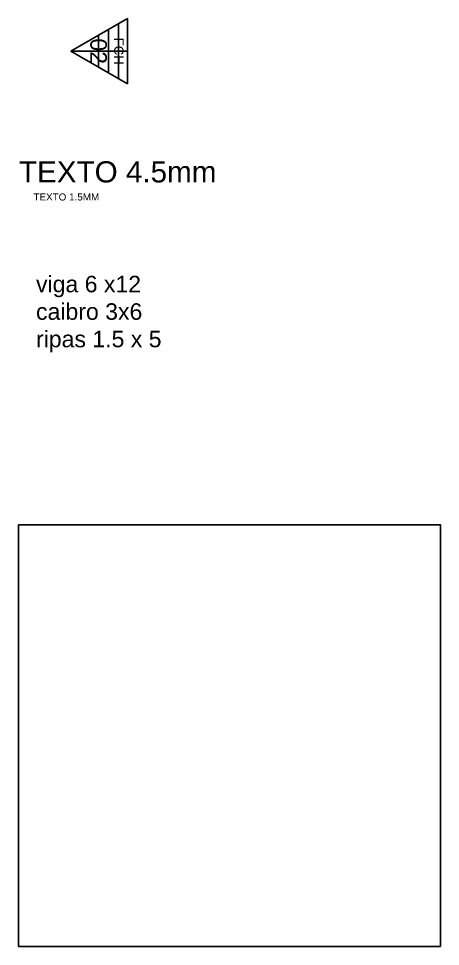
# Model space of a CAD drawing. Header units: metres. Extents: x 47642 to 47999, y 23306 to 23541.
# Drawn here: x 47798.25 to 47807.2, y 23378.04 to 23397.73 of the extents above; entities that cross this region are included whole.
import ezdxf
from ezdxf.enums import TextEntityAlignment as Align

# ---------------------------------------------------------------- set-up
doc = ezdxf.new("R2010")
doc.units = ezdxf.units.M
doc.header["$LTSCALE"] = 0.25
doc.layers.add('ARQ_0', color=7, linetype='Continuous', true_color=0xff7400, plot=False)
doc.layers.add('ARQ_0_AREAS', color=7, linetype='Continuous', true_color=0x5a1694, plot=False)
for name, color, linetype in [('ARQ_METAL CT', 2, 'Continuous'), ('ARQ_TXT 01', 1, 'Continuous'), ('SIMB_02', 2, 'Continuous'), ('SIMB_TXT', 1, 'Continuous')]:
    doc.layers.add(name, color=color, linetype=linetype)
doc.styles.add('Annot_1.5mm', font='arial.ttf', dxfattribs={"height": 1.5})
doc.styles.add('Annot_3.5mm', font='arial.ttf', dxfattribs={"height": 3.5})
doc.styles.add('Annot_4.5mm', font='arial.ttf', dxfattribs={"height": 4.5})
doc.styles.add('SIMB', font='arial.ttf')

# ---------------------------------------------------------------- blocks, each defined once
blk = doc.blocks.new('*U254')
at = {"layer": 'ARQ_0'}
for p, q in [((0, 8), (0, -4)), ((-3.39, 2.13), (3.39, 2.13)), ((-5.86, -2.14), (5.86, -2.14))]:
    blk.add_line(p, q, dxfattribs=at)
at = {"layer": 'SIMB_02'}
blk.add_line((-4.62, 0), (4.62, 0), dxfattribs=at)
blk.add_lwpolyline([(6.93, -4), (0, 8), (-6.93, -4)], close=True, dxfattribs=at)
at = {"layer": 'SIMB_TXT', "style": 'SIMB'}
for tag, height, p in [('00', 3.5, (0, 2.12)), ('000', 2, (0, -2.17))]:
    blk.add_attdef(tag, text='', height=height, dxfattribs=at).set_placement(p, align=Align.MIDDLE_CENTER)

msp = doc.modelspace()

# ---------------------------------------------------------------- linework, layer by layer
at = {"layer": 'ARQ_0_AREAS'}
msp.add_lwpolyline([(47798.248, 23386.989), (47807.198, 23386.989), (47807.198, 23378.039), (47798.248, 23378.039)], close=True, dxfattribs=at)

# ---------------------------------------------------------------- block references
ref = msp.add_blockref('*U254', (47800.157, 23397.042), dxfattribs=dict(xscale=-0.1, yscale=0.1, zscale=0.1, rotation=89.99999999999993))
ref.add_attrib('00', '02', dxfattribs={"layer": 'SIMB_TXT', "height": 0.35, "rotation": 270, "style": 'SIMB'}).set_placement((47799.945, 23397.042), align=Align.MIDDLE_CENTER)
ref.add_attrib('000', 'FCH', dxfattribs={"layer": 'SIMB_TXT', "height": 0.2, "rotation": 270, "style": 'SIMB'}).set_placement((47800.375, 23397.042), align=Align.MIDDLE_CENTER)

# ---------------------------------------------------------------- texts
at = {"layer": 'ARQ_METAL CT', "insert": (47798.618, 23392.274), "char_height": 0.35, "width": 4, "attachment_point": 1, "style": 'Annot_3.5mm'}
msp.add_mtext('viga 6 x12\\Pcaibro 3x6\\Pripas 1.5 x 5', dxfattribs=at)
at = {"layer": 'ARQ_TXT 01', "attachment_point": 1}
for s, insert, char_height, width, style in [('TEXTO 4.5mm', (47798.255, 23394.706), 0.45, 4.74149, 'Annot_4.5mm'), ('TEXTO 1.5MM', (47798.563, 23394.023), 0.15, 1.77789, 'Annot_1.5mm')]:
    msp.add_mtext(s, dxfattribs=dict(at, insert=insert, char_height=char_height, width=width, style=style))

doc.saveas('drawing.dxf')
